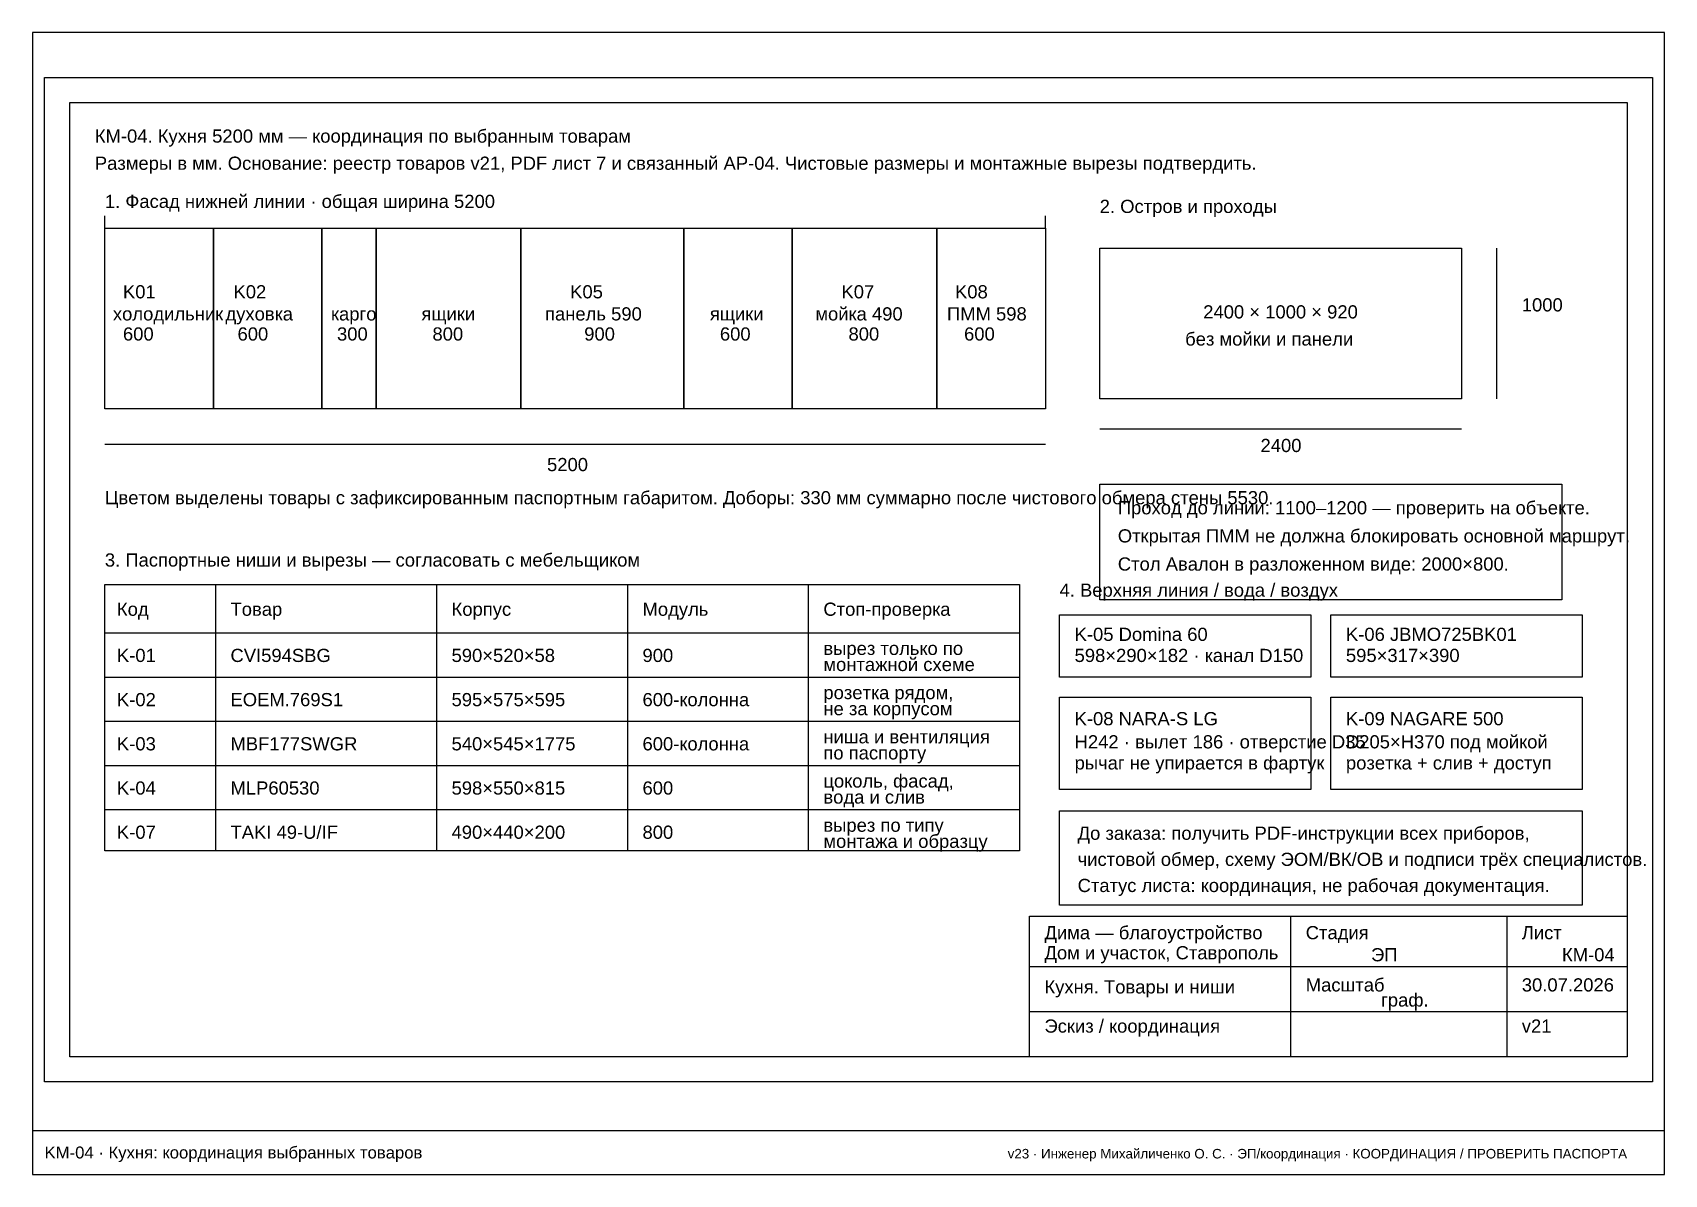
# Paper-space layout 'KM-04' of a CAD drawing. Header units: millimetres. Extents: x 5 to 415, y 5 to 292.
import ezdxf

# ---------------------------------------------------------------- set-up
doc = ezdxf.new("R2010")
doc.units = ezdxf.units.MM
for name, color, linetype in [('A-DIMS', 1, 'Continuous'), ('A-FRAME', 7, 'Continuous'), ('A-OBJECT', 8, 'Continuous'), ('A-TEXT', 7, 'Continuous'), ('A-WALL', 7, 'Continuous')]:
    doc.layers.add(name, color=color, linetype=linetype)
doc.styles.add('ARIAL', font='arial.ttf')

psp = doc.layouts.new('KM-04')

# ---------------------------------------------------------------- linework, layer by layer
at = {"layer": 'A-DIMS'}
for points in [[(372.8625, 237.825), (372.8625, 199.95)], [(273.125, 192.375), (364.025, 192.375)], [(23.15, 188.5875), (259.49, 188.5875)]]:
    psp.add_lwpolyline(points, dxfattribs=at)
at = {"layer": 'A-FRAME'}
psp.add_line((5, 16), (415, 16), dxfattribs=at)
psp.add_lwpolyline([(5, 5), (415, 5), (415, 292), (5, 292)], close=True, dxfattribs=at)
at = {"layer": 'A-OBJECT'}
for points in [[(8, 280.75), (412, 280.75), (412, 28.25), (8, 28.25), (8, 280.75)], [(23.15, 242.875), (259.49, 242.875), (259.49, 197.425), (23.15, 197.425), (23.15, 242.875)], [(23.15, 242.875), (50.42, 242.875), (50.42, 197.425), (23.15, 197.425), (23.15, 242.875)], [(50.42, 242.875), (77.69, 242.875), (77.69, 197.425), (50.42, 197.425), (50.42, 242.875)], [(77.69, 242.875), (91.325, 242.875), (91.325, 197.425), (77.69, 197.425), (77.69, 242.875)], [(91.325, 242.875), (127.685, 242.875), (127.685, 197.425), (91.325, 197.425), (91.325, 242.875)], [(127.685, 242.875), (168.59, 242.875), (168.59, 197.425), (127.685, 197.425), (127.685, 242.875)], [(168.59, 242.875), (195.86, 242.875), (195.86, 197.425), (168.59, 197.425), (168.59, 242.875)], [(195.86, 242.875), (232.22, 242.875), (232.22, 197.425), (195.86, 197.425), (195.86, 242.875)], [(232.22, 242.875), (259.49, 242.875), (259.49, 197.425), (232.22, 197.425), (232.22, 242.875)], [(273.125, 237.825), (364.025, 237.825), (364.025, 199.95), (273.125, 199.95), (273.125, 237.825)], [(273.125, 178.4875), (389.275, 178.4875), (389.275, 149.45), (273.125, 149.45), (273.125, 178.4875)], [(263.025, 145.6625), (326.15, 145.6625), (326.15, 130.0075), (263.025, 130.0075), (263.025, 145.6625)], [(331.2, 145.6625), (394.325, 145.6625), (394.325, 130.0075), (331.2, 130.0075), (331.2, 145.6625)], [(263.025, 124.9575), (326.15, 124.9575), (326.15, 101.7275), (263.025, 101.7275), (263.025, 124.9575)], [(331.2, 124.9575), (394.325, 124.9575), (394.325, 101.7275), (331.2, 101.7275), (331.2, 124.9575)], [(263.025, 96.425), (394.325, 96.425), (394.325, 72.69), (263.025, 72.69), (263.025, 96.425)]]:
    psp.add_lwpolyline(points, close=True, dxfattribs=at)
at = {"layer": 'A-WALL'}
for points in [[(14.3125, 274.4375), (405.6875, 274.4375), (405.6875, 34.5625), (14.3125, 34.5625), (14.3125, 274.4375)], [(23.15, 153.2375), (252.925, 153.2375), (252.925, 86.325), (23.15, 86.325), (23.15, 153.2375)], [(255.45, 69.9125), (405.6875, 69.9125), (405.6875, 34.5625), (255.45, 34.5625), (255.45, 69.9125)]]:
    psp.add_lwpolyline(points, close=True, dxfattribs=at)
for points in [[(23.15, 242.875), (23.15, 245.905)], [(259.49, 242.875), (259.49, 245.905)], [(50.925, 153.2375), (50.925, 86.325)], [(106.475, 153.2375), (106.475, 86.325)], [(154.45, 153.2375), (154.45, 86.325)], [(199.9, 153.2375), (199.9, 86.325)], [(23.15, 141.1175), (252.925, 141.1175)], [(23.15, 130.0075), (252.925, 130.0075)], [(23.15, 118.8975), (252.925, 118.8975)], [(23.15, 107.7875), (252.925, 107.7875)], [(23.15, 96.6775), (252.925, 96.6775)], [(321.1, 69.9125), (321.1, 34.5625)], [(375.3875, 69.9125), (375.3875, 34.5625)], [(255.45, 57.2875), (405.6875, 57.2875)], [(255.45, 45.925), (405.6875, 45.925)]]:
    psp.add_lwpolyline(points, dxfattribs=at)

# ---------------------------------------------------------------- texts
at = {"layer": 'A-DIMS', "style": 'ARIAL'}
psp.add_text('v23 · Инженер Михайличенко О. С. · ЭП/координация · КООРДИНАЦИЯ / ПРОВЕРИТЬ ПАСПОРТА', height=2.4, dxfattribs=at).set_placement((250, 9))
at = {"layer": 'A-TEXT', "style": 'ARIAL'}
for s, height, p in [('КМ-04. Кухня 5200 мм — координация по выбранным товарам', 3.3128, (20.625, 264.3375)), ('Размеры в мм. Основание: реестр товаров v21, PDF лист 7 и связанный АР-04. Чистовые размеры и монтажные вырезы подтвердить.', 3.3128, (20.625, 257.52)), ('1. Фасад нижней линии · общая ширина 5200', 3.3128, (23.15, 247.925)), ('2. Остров и проходы', 3.3128, (273.125, 246.6625)), ('K01', 3.3128, (27.695, 225.2)), ('K02', 3.3128, (55.47, 225.2)), ('K05', 3.3128, (140.0575, 225.2)), ('K07', 3.3128, (208.2325, 225.2)), ('K08', 3.3128, (236.765, 225.2)), ('холодильник', 3.3128, (25.17, 219.645)), ('духовка', 3.3128, (53.45, 219.645)), ('карго', 3.3128, (79.9625, 219.645)), ('ящики', 3.3128, (102.6875, 219.645)), ('панель 590', 3.3128, (133.745, 219.645)), ('ящики', 3.3128, (175.155, 219.645)), ('мойка 490', 3.3128, (201.6675, 219.645)), ('ПММ 598', 3.3128, (234.745, 219.645)), ('2400 × 1000 × 920', 3.3128, (299.1325, 220.15)), ('1000', 3.3128, (379.175, 221.9175)), ('600', 3.3128, (27.695, 214.595)), ('600', 3.3128, (56.48, 214.595)), ('300', 3.3128, (81.4775, 214.595)), ('800', 3.3128, (105.465, 214.595)), ('900', 3.3128, (143.5925, 214.595)), ('600', 3.3128, (177.68, 214.595)), ('800', 3.3128, (210, 214.595)), ('600', 3.3128, (239.0375, 214.595)), ('без мойки и панели', 3.3128, (294.5875, 213.3325)), ('2400', 3.3128, (313.525, 186.5675)), ('5200', 3.3128, (134.25, 181.77)), ('Цветом выделены товары с зафиксированным паспортным габаритом. Доборы: 330 мм суммарно после чистового обмера стены 5530.', 3.3128, (23.15, 173.4375)), ('Проход до линии: 1100–1200 — проверить на объекте.', 3.3128, (277.67, 170.9125)), ('Открытая ПММ не должна блокировать основной маршрут.', 3.3128, (277.67, 163.8425)), ('3. Паспортные ниши и вырезы — согласовать с мебельщиком', 3.3128, (23.15, 157.7825)), ('Стол Авалон в разложенном виде: 2000×800.', 3.3128, (277.67, 156.7725)), ('4. Верхняя линия / вода / воздух', 3.3128, (263.025, 150.2075)), ('Код', 3.3128, (26.18, 145.41)), ('Товар', 3.3128, (54.7125, 145.41)), ('Корпус', 3.3128, (110.2625, 145.41)), ('Модуль', 3.3128, (158.2375, 145.41)), ('Стоп-проверка', 3.3128, (203.6875, 145.41)), ('K-05 Domina 60', 3.3128, (266.8125, 139.0975)), ('K-06 JBMO725BK01', 3.3128, (334.9875, 139.0975)), ('K-01', 3.3128, (26.18, 133.795)), ('CVI594SBG', 3.3128, (54.7125, 133.795)), ('590×520×58', 3.3128, (110.2625, 133.795)), ('900', 3.3128, (158.2375, 133.795)), ('вырез только по', 3.3128, (203.6875, 135.5625)), ('598×290×182 · канал D150', 3.3128, (266.8125, 133.795)), ('595×317×390', 3.3128, (334.9875, 133.795)), ('монтажной схеме', 3.3128, (203.6875, 131.5225)), ('K-02', 3.3128, (26.18, 122.685)), ('EOEM.769S1', 3.3128, (54.7125, 122.685)), ('595×575×595', 3.3128, (110.2625, 122.685)), ('600-колонна', 3.3128, (158.2375, 122.685)), ('розетка рядом,', 3.3128, (203.6875, 124.4525)), ('не за корпусом', 3.3128, (203.6875, 120.4125)), ('K-08 NARA-S LG', 3.3128, (266.8125, 117.8875)), ('K-09 NAGARE 500', 3.3128, (334.9875, 117.8875)), ('K-03', 3.3128, (26.18, 111.575)), ('MBF177SWGR', 3.3128, (54.7125, 111.575)), ('540×545×1775', 3.3128, (110.2625, 111.575)), ('600-колонна', 3.3128, (158.2375, 111.575)), ('ниша и вентиляция', 3.3128, (203.6875, 113.3425)), ('H242 · вылет 186 · отверстие D35', 3.3128, (266.8125, 112.08)), ('D205×H370 под мойкой', 3.3128, (334.9875, 112.08)), ('по паспорту', 3.3128, (203.6875, 109.3025)), ('рычаг не упирается в фартук', 3.3128, (266.8125, 106.7775)), ('розетка + слив + доступ', 3.3128, (334.9875, 106.7775)), ('K-04', 3.3128, (26.18, 100.465)), ('MLP60530', 3.3128, (54.7125, 100.465)), ('598×550×815', 3.3128, (110.2625, 100.465)), ('600', 3.3128, (158.2375, 100.465)), ('цоколь, фасад,', 3.3128, (203.6875, 102.2325)), ('вода и слив', 3.3128, (203.6875, 98.1925)), ('K-07', 3.3128, (26.18, 89.355)), ('TAKI 49-U/IF', 3.3128, (54.7125, 89.355)), ('490×440×200', 3.3128, (110.2625, 89.355)), ('800', 3.3128, (158.2375, 89.355)), ('вырез по типу', 3.3128, (203.6875, 91.1225)), ('монтажа и образцу', 3.3128, (203.6875, 87.0825)), ('До заказа: получить PDF-инструкции всех приборов,', 3.3128, (267.57, 89.1025)), ('чистовой обмер, схему ЭОМ/ВК/ОВ и подписи трёх специалистов.', 3.3128, (267.57, 82.5375)), ('Статус листа: координация, не рабочая документация.', 3.3128, (267.57, 75.9725)), ('Дима — благоустройство', 3.3128, (259.2375, 64.105)), ('Стадия', 3.3128, (324.8875, 64.105)), ('Лист', 3.3128, (379.175, 64.105)), ('Дом и участок, Ставрополь', 3.3128, (259.2375, 59.055)), ('ЭП', 3.3128, (341.3, 58.55)), ('КМ-04', 3.3128, (389.275, 58.55)), ('Кухня. Товары и ниши', 3.3128, (259.2375, 50.47)), ('Масштаб', 3.3128, (324.8875, 50.975)), ('30.07.2026', 3.3128, (379.175, 50.975)), ('граф.', 3.3128, (343.825, 47.1875)), ('Эскиз / координация', 3.3128, (259.2375, 40.6225)), ('v21', 3.3128, (379.175, 40.6225)), ('KM-04 · Кухня: координация выбранных товаров', 3, (8, 9))]:
    psp.add_text(s, height=height, dxfattribs=at).set_placement(p)

doc.saveas('drawing.dxf')
